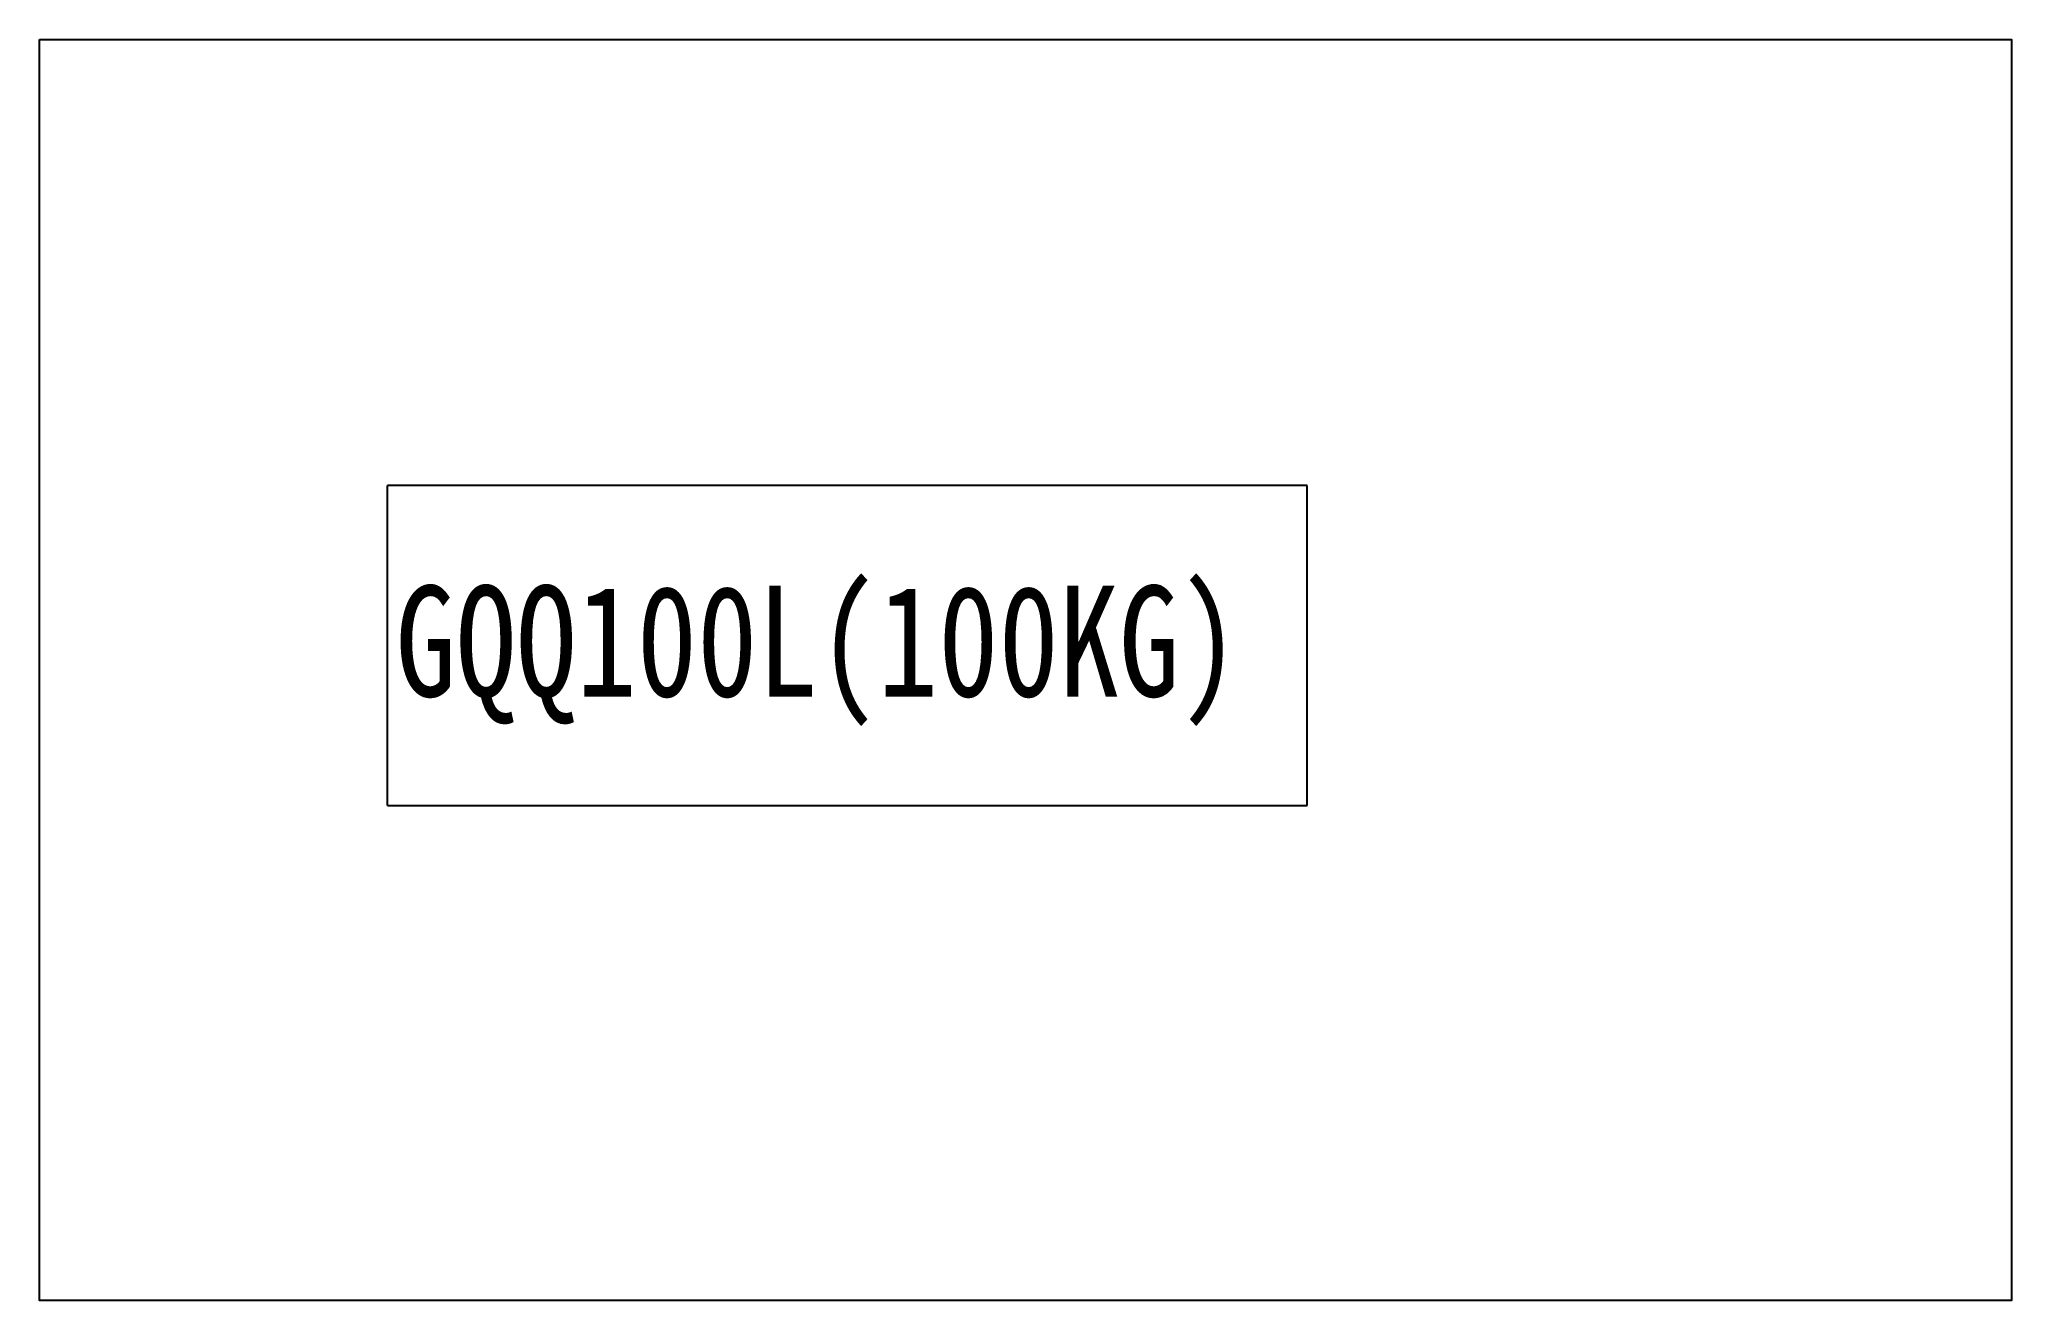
# Model space of a CAD drawing. Extents: x 43016 to 46507, y 13560 to 15793.
import ezdxf

# ---------------------------------------------------------------- set-up
doc = ezdxf.new("R2010")
doc.units = 0
doc.header["$LTSCALE"] = 1000
doc.header["$MEASUREMENT"] = 0
doc.layers.get('0').update_dxf_attribs({"linetype": 'CONTINUOUS'})
doc.layers.add('墙体层', color=7, linetype='CONTINUOUS')
doc.styles.add('-宋体', font='', dxfattribs={"width": 0.8})
doc.styles.get('-宋体').set_extended_font_data('SimSun')

# ---------------------------------------------------------------- blocks, each defined once
blk = doc.blocks.new('GQQ100L')
at = {"layer": '墙体层', "color": 3, "lineweight": -3}
for p, q in [((-814, 0), (-814, 567)), ((814, 567), (-814, 567)), ((814, 0), (814, 567)), ((-814, 0), (814, 0))]:
    blk.add_line(p, q, dxfattribs=at)
at = {"layer": '墙体层', "color": 3, "lineweight": -3, "style": '-宋体', "width": 0.8}
blk.add_text('GQQ100L(100KG)', height=196.151, dxfattribs=at).set_placement((-799.7, 193.1))

msp = doc.modelspace()

# ---------------------------------------------------------------- linework, layer by layer
msp.add_lwpolyline([(43015.6, 15792.5), (46507.5, 15792.5), (46507.5, 13559.6), (43015.6, 13559.6)], close=True)

# ---------------------------------------------------------------- block references
msp.add_blockref('GQQ100L', (44446, 14436))

doc.saveas('drawing.dxf')
